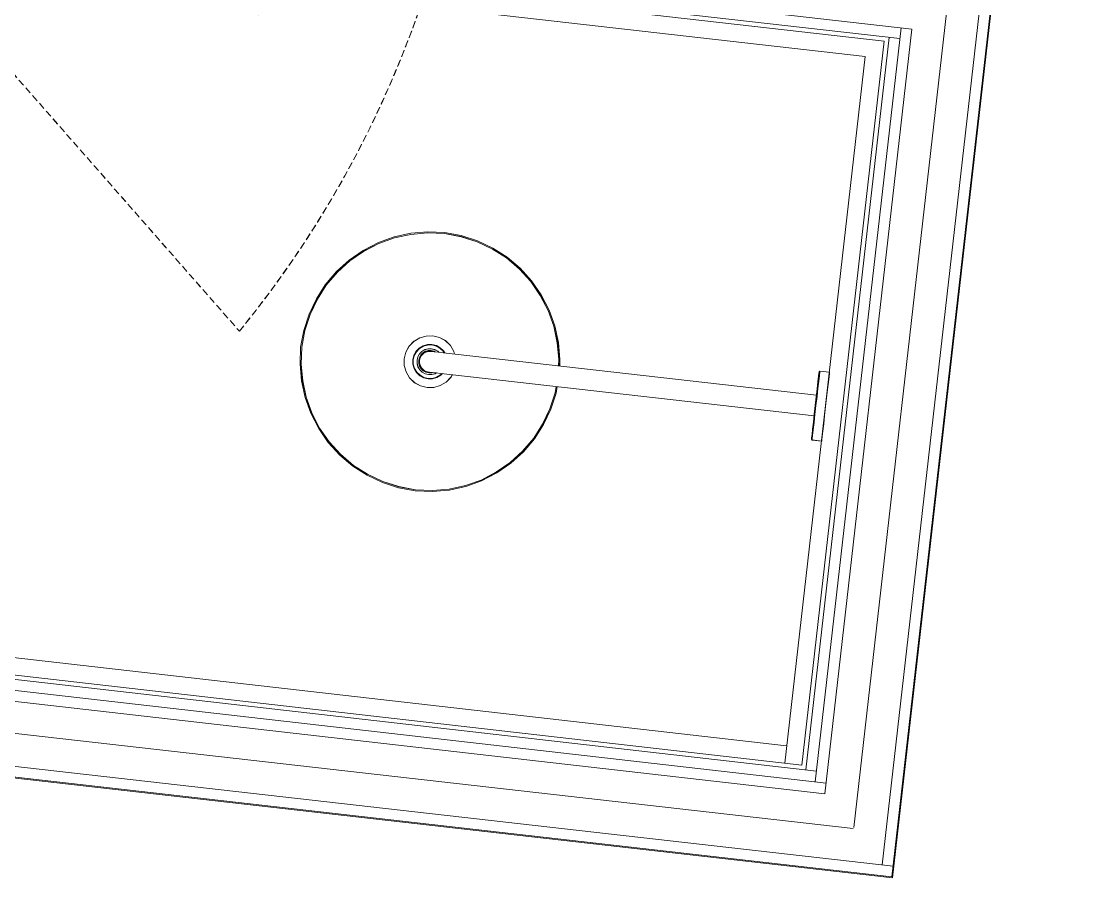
# Model space of a CAD drawing. Header units: millimetres. Extents: x 26282 to 30760, y 1404 to 4574.
# Drawn here: x 29910.3 to 30032.8, y 3737.1 to 3835.8 of the extents above; entities that cross this region are included whole.
import ezdxf

# ---------------------------------------------------------------- set-up
doc = ezdxf.new("R2010")
doc.units = ezdxf.units.MM
doc.header["$LTSCALE"] = 0.25
doc.linetypes.add('HIDDEN2', pattern=[4.7625, 3.175, -1.5875])
for name, color, linetype, lineweight in [('AB-DUV', 4, 'Continuous', 50), ('DOOR-INT (3RDF)', 157, 'Continuous', 15), ('ID-ALCIPAN', 124, 'Continuous', 20), ('ID-HATCH', 252, 'Continuous', 18), ('SANITARY (3RDF)', 153, 'Continuous', 20), ('SANITARY-ACCESSORIES(3RDF)', 2, 'Continuous', 9), ('WALLPAPER (3RDF)', 63, 'Continuous', 13)]:
    doc.layers.add(name, color=color, linetype=linetype, lineweight=lineweight)
doc.layers.add('WALL COVERING_MARBLE (3RDF)', color=246, linetype='Continuous')
doc.linetypes.add('BATTING', pattern='A,0.0001,-0.1,[134,ltypeshp.shx,S=0.1,R=0,X=-0.1,Y=0],-0.2,[134,ltypeshp.shx,S=0.1,R=180,X=0.1,Y=0],-0.1', length=0.4001)

# ---------------------------------------------------------------- blocks, each defined once
blk = doc.blocks.new('ZERGTEZTY')
at = {"layer": 'SANITARY-ACCESSORIES(3RDF)'}
for p, q in [((12647.41, 1641.18), (12642.41, 1641.18)), ((12682.41, 1641.18), (12687.41, 1641.18)), ((12682.41, 1641.18), (12687.41, 1641.18)), ((12642.66, 1640.93), (12642.81, 1640.93)), ((12647.02, 1640.93), (12642.81, 1640.93)), ((12642.97, 1640.85), (12643.35, 1640.26)), ((12643.52, 1640.18), (12644.41, 1640.18)), ((12646.16, 1640.18), (12643.66, 1640.18)), ((12643.91, 1640.18), (12643.91, 1638.83)), ((12646.31, 1640.18), (12644.41, 1640.18)), ((12645.91, 1640.18), (12645.91, 1638.83)), ((12646.85, 1640.85), (12646.47, 1640.26)), ((12647.16, 1640.93), (12647.02, 1640.93)), ((12682.66, 1640.93), (12682.81, 1640.93)), ((12682.66, 1640.93), (12682.81, 1640.93)), ((12682.81, 1640.93), (12687.02, 1640.93)), ((12682.81, 1640.93), (12687.02, 1640.93)), ((12682.97, 1640.85), (12683.35, 1640.26)), ((12683.52, 1640.18), (12685.41, 1640.18)), ((12683.66, 1640.18), (12686.16, 1640.18)), ((12683.91, 1640.18), (12683.91, 1638.83)), ((12686.31, 1640.18), (12685.41, 1640.18)), ((12685.91, 1640.18), (12685.91, 1638.83)), ((12686.85, 1640.85), (12686.47, 1640.26)), ((12687.16, 1640.93), (12687.02, 1640.93)), ((12687.16, 1640.93), (12687.02, 1640.93)), ((12650.56, 1634.18), (12650.56, 1632.18)), ((12650.56, 1634.18), (12679.26, 1634.18)), ((12679.26, 1634.18), (12679.26, 1632.18)), ((12679.26, 1634.18), (12679.26, 1632.18)), ((12650.56, 1632.18), (12679.26, 1632.18))]:
    blk.add_line(p, q, dxfattribs=at)
for centre, radius, start, end in [((12642.66, 1641.18), 0.25, 179.9982, 269.9982), ((12647.16, 1641.18), 0.25, 269.9982, 359.9982), ((12682.66, 1641.18), 0.25, 179.9982, 269.9982), ((12682.66, 1641.18), 0.25, 179.9982, 269.9982), ((12687.16, 1641.18), 0.25, 269.9982, 359.9982), ((12687.16, 1641.18), 0.25, 269.9982, 359.9982), ((12642.81, 1640.73), 0.2, 35.5359, 89.9982), ((12643.52, 1640.38), 0.2, 215.5359, 269.9982), ((12646.31, 1640.38), 0.2, 269.9982, 324.4605), ((12647.02, 1640.73), 0.2, 89.9982, 144.4605), ((12682.81, 1640.73), 0.2, 35.5359, 89.9982), ((12682.81, 1640.73), 0.2, 35.5359, 89.9982), ((12683.52, 1640.38), 0.2, 215.5359, 269.9982), ((12686.31, 1640.38), 0.2, 269.9982, 324.4605), ((12687.02, 1640.73), 0.2, 89.9982, 144.4605), ((12687.02, 1640.73), 0.2, 89.9982, 144.4605), ((12650.56, 1638.83), 6.65, 179.9982, 269.9982), ((12650.56, 1638.83), 4.65, 179.9982, 269.9982), ((12679.26, 1638.83), 4.65, 269.9982, 359.9982), ((12679.26, 1638.83), 6.65, 269.9982, 359.9982)]:
    blk.add_arc(centre, radius, start, end, dxfattribs=at)
blk = doc.blocks.new('A$C3AC107B1')
for p, q in [((0.05, 69.5), (3.55, 69.5)), ((3.35, 69.68), (0.25, 69.68)), ((1.35, 69), (1.35, 69.5)), ((2.25, 69), (2.25, 69.5))]:
    blk.add_line(p, q)
at = {"linetype": 'Continuous'}
for p, q in [((0.9, 68.8), (0.9, 66.3)), ((2.5, 69), (1.1, 69)), ((1.3, 66.1), (1.3, 68.6)), ((2.7, 68.6), (1.3, 68.6)), ((2.3, 66.1), (2.3, 68.58)), ((2.7, 68.58), (2.3, 68.58)), ((2.7, 68.8), (2.7, 68.6)), ((2.7, 68.58), (2.7, 66.3)), ((1.3, 66.1), (1.1, 66.1)), ((2.5, 66.1), (2.3, 66.1))]:
    blk.add_line(p, q, dxfattribs=at)
at = {"color": 141}
for p, q in [((1.5, 68.3), (1.4, 68.2)), ((1.4, 68.2), (1.4, 0.1)), ((1.5, 68.3), (2.1, 68.3)), ((1.5, 68.3), (1.5, 0)), ((1.6, 68.3), (1.6, 0)), ((1.7, 68.3), (1.7, 0)), ((1.8, 68.3), (1.8, 0)), ((1.9, 68.3), (1.9, 0)), ((2, 68.3), (2, 0)), ((2.1, 68.3), (2.2, 68.2)), ((2.1, 68.3), (2.1, 0)), ((2.2, 68.2), (2.2, 0.1)), ((1.5, 0), (1.4, 0.1)), ((2.1, 0), (2.2, 0.1))]:
    blk.add_line(p, q, dxfattribs=at)
at = {"color": 251, "linetype": 'HIDDEN2'}
blk.add_lwpolyline([(1.75, 68.3), (47.67, 17.75)], dxfattribs=at)
at = {"color": 141}
blk.add_lwpolyline([(1.5, 0), (2.1, 0)], dxfattribs=at)
for centre, start, end in [((0.25, 69.48), 90, 173.8235), ((3.35, 69.48), 6.1765, 90)]:
    blk.add_arc(centre, 0.2, start, end)
at = {"linetype": 'Continuous'}
for centre, start, end in [((1.1, 68.8), 90, 180), ((2.5, 68.8), 0, 90), ((1.1, 66.3), 180, 270), ((2.5, 66.3), 270, 0)]:
    blk.add_arc(centre, 0.2, start, end, dxfattribs=at)
at = {"color": 251, "linetype": 'HIDDEN2'}
blk.add_arc((-18.41, 120.46), 122.13, 279.4986, 302.755, dxfattribs=at)
at = {"layer": 'SANITARY-ACCESSORIES(3RDF)', "rotation": 270}
blk.add_blockref('ZERGTEZTY', (-1639.78, 12699.59), dxfattribs=at)
at = {"layer": 'SANITARY-ACCESSORIES(3RDF)', "xscale": -1, "rotation": 90}
blk.add_blockref('ZERGTEZTY', (1643.38, 12699.59), dxfattribs=at)
blk = doc.blocks.new('A$C124A0BE1')
for p, q in [((43.93, 30.6), (45.86, 30.99)), ((43.97, 30.48), (45.86, 30.87)), ((45.86, 30.99), (47.81, 31.14)), ((45.86, 30.87), (47.81, 31.02)), ((49.76, 30.99), (47.81, 31.14)), ((49.76, 30.87), (47.81, 31.02)), ((51.68, 30.6), (49.76, 30.99)), ((51.64, 30.48), (49.76, 30.87)), ((40.34, 29.13), (42.08, 29.97)), ((40.41, 29.03), (42.12, 29.85)), ((42.08, 29.97), (43.93, 30.6)), ((42.12, 29.85), (43.97, 30.48)), ((53.49, 29.85), (51.64, 30.48)), ((53.53, 29.97), (51.68, 30.6)), ((55.21, 29.03), (53.49, 29.85)), ((55.27, 29.13), (53.53, 29.97)), ((38.69, 28.02), (40.34, 29.13)), ((38.77, 27.92), (40.41, 29.03)), ((56.84, 27.92), (55.21, 29.03)), ((56.92, 28.02), (55.27, 29.13)), ((56.92, 28.02), (55.27, 29.13)), ((37.22, 26.73), (38.69, 28.02)), ((37.31, 26.64), (38.77, 27.92)), ((58.31, 26.64), (56.84, 27.92)), ((58.39, 26.73), (56.92, 28.02)), ((58.39, 26.73), (56.92, 28.02)), ((35.93, 25.25), (37.22, 26.73)), ((36.03, 25.18), (37.31, 26.64)), ((59.58, 25.18), (58.31, 26.64)), ((59.68, 25.25), (58.39, 26.73)), ((34.82, 23.6), (35.93, 25.25)), ((34.92, 23.54), (36.03, 25.18)), ((60.69, 23.54), (59.58, 25.18)), ((60.79, 23.6), (59.68, 25.25)), ((33.98, 21.87), (34.82, 23.6)), ((34.09, 21.83), (34.92, 23.54)), ((61.52, 21.83), (60.69, 23.54)), ((61.52, 21.83), (60.69, 23.54)), ((61.63, 21.87), (60.79, 23.6)), ((33.34, 20.02), (33.98, 21.87)), ((33.47, 19.98), (34.09, 21.83)), ((62.14, 19.98), (61.52, 21.83)), ((62.27, 20.02), (61.63, 21.87)), ((3.03, 20.14), (1.91, 20.14)), ((1.91, 20), (1.91, 20.14)), ((1.91, 20.14), (3.03, 20.14)), ((1.91, 19.61), (1.91, 20)), ((1.91, 18.97), (1.91, 19.61)), ((3.11, 20.05), (3.03, 20.14)), ((3.03, 20), (3.03, 20.14)), ((3.03, 19.61), (3.03, 20)), ((3.03, 18.97), (3.03, 19.61)), ((3.11, 19.9), (3.11, 20.05)), ((3.11, 19.52), (3.11, 19.9)), ((32.96, 18.09), (33.34, 20.02)), ((33.08, 18.09), (33.47, 19.98)), ((62.53, 18.09), (62.14, 19.98)), ((62.66, 18.09), (62.27, 20.02)), ((62.66, 18.09), (62.27, 20.02)), ((62.66, 18.09), (62.27, 20.02)), ((1.91, 18.13), (1.91, 18.97)), ((3.03, 18.13), (3.03, 18.97)), ((3.11, 18.89), (3.11, 19.52)), ((3.11, 18.08), (3.11, 18.89)), ((45.68, 18.27), (46.32, 18.75)), ((46.32, 18.75), (47.04, 19.03)), ((47.04, 19.03), (47.81, 19.14)), ((48.57, 19.03), (47.81, 19.14)), ((49.29, 18.75), (48.57, 19.03)), ((49.93, 18.27), (49.29, 18.75)), ((1.91, 17.17), (1.91, 18.13)), ((1.91, 16.14), (1.91, 17.17)), ((3.03, 17.17), (3.03, 18.13)), ((3.03, 16.14), (3.03, 17.17)), ((3.11, 17.15), (3.11, 18.08)), ((3.11, 17.34), (3.11, 18.08)), ((3.11, 17.3), (3.11, 17.34)), ((45.01, 17.34), (3.11, 17.34)), ((3.11, 17.34), (45.01, 17.34)), ((3.11, 17.18), (3.11, 17.3)), ((3.11, 16.99), (3.11, 17.18)), ((3.11, 16.14), (3.11, 17.15)), ((32.9, 17.34), (32.96, 18.09)), ((33.02, 17.34), (33.08, 18.09)), ((45.73, 17.34), (45.01, 17.34)), ((45.01, 17.34), (45.73, 17.34)), ((45.09, 17.34), (45.2, 17.63)), ((45.2, 17.63), (45.68, 18.27)), ((46.41, 17.34), (45.73, 17.34)), ((45.73, 17.34), (46.41, 17.34)), ((46.23, 17.34), (46.39, 17.56)), ((46.3, 17.34), (46.43, 17.52)), ((46.39, 17.56), (46.81, 17.88)), ((46.99, 17.34), (46.41, 17.34)), ((46.41, 17.34), (46.99, 17.34)), ((46.43, 17.52), (46.84, 17.83)), ((46.81, 17.88), (47.29, 18.07)), ((46.84, 17.83), (47.3, 18.02)), ((46.92, 17.34), (47.06, 17.45)), ((47.44, 17.34), (46.99, 17.34)), ((46.99, 17.34), (47.44, 17.34)), ((47.06, 17.45), (47.42, 17.58)), ((47.29, 18.07), (47.81, 18.14)), ((47.3, 18.02), (47.81, 18.09)), ((47.34, 17.34), (47.47, 17.39)), ((47.42, 17.58), (47.81, 17.64)), ((47.43, 17.34), (47.48, 17.36)), ((47.44, 17.34), (47.71, 17.34)), ((47.71, 17.34), (47.44, 17.34)), ((47.47, 17.39), (47.81, 17.44)), ((47.48, 17.36), (47.81, 17.41)), ((47.71, 17.34), (47.81, 17.34)), ((47.81, 17.34), (47.71, 17.34)), ((48.32, 18.07), (47.81, 18.14)), ((48.31, 18.02), (47.81, 18.09)), ((48.2, 17.58), (47.81, 17.64)), ((48.14, 17.39), (47.81, 17.44)), ((48.13, 17.36), (47.81, 17.41)), ((47.81, 17.34), (48.12, 17.3)), ((48.41, 17.18), (48.12, 17.3)), ((48.44, 17.24), (48.13, 17.36)), ((48.45, 17.27), (48.14, 17.39)), ((48.56, 17.45), (48.2, 17.58)), ((48.77, 17.83), (48.31, 18.02)), ((48.8, 17.88), (48.32, 18.07)), ((48.66, 16.99), (48.41, 17.18)), ((48.7, 17.04), (48.44, 17.24)), ((48.73, 17.06), (48.45, 17.27)), ((48.87, 17.21), (48.56, 17.45)), ((49.18, 17.52), (48.77, 17.83)), ((49.22, 17.56), (48.8, 17.88)), ((49.11, 16.89), (48.87, 17.21)), ((49.49, 17.11), (49.18, 17.52)), ((49.54, 17.13), (49.22, 17.56)), ((50.41, 17.63), (49.93, 18.27)), ((50.7, 16.91), (50.41, 17.63)), ((62.68, 16.14), (62.53, 18.09)), ((62.81, 16.14), (62.66, 18.09)), ((62.81, 16.14), (62.66, 18.09)), ((1.91, 15.12), (1.91, 16.14)), ((3.03, 15.12), (3.03, 16.14)), ((3.11, 16.74), (3.11, 16.99)), ((3.11, 16.45), (3.11, 16.74)), ((3.11, 16.14), (3.11, 16.45)), ((3.11, 15.83), (3.11, 16.14)), ((3.11, 15.13), (3.11, 16.14)), ((48.85, 16.74), (48.66, 16.99)), ((48.9, 16.77), (48.7, 17.04)), ((48.93, 16.79), (48.73, 17.06)), ((48.97, 16.45), (48.85, 16.74)), ((49.03, 16.47), (48.9, 16.77)), ((49.06, 16.47), (48.93, 16.79)), ((48.97, 16.45), (49.01, 16.14)), ((48.97, 15.83), (49.01, 16.14)), ((49.07, 16.14), (49.03, 16.47)), ((49.03, 15.81), (49.07, 16.14)), ((49.11, 16.14), (49.06, 16.47)), ((49.06, 15.81), (49.11, 16.14)), ((49.25, 16.53), (49.11, 16.89)), ((49.31, 16.14), (49.25, 16.53)), ((49.25, 15.75), (49.31, 16.14)), ((49.69, 16.65), (49.49, 17.11)), ((49.73, 16.65), (49.54, 17.13)), ((49.76, 16.14), (49.69, 16.65)), ((49.69, 15.64), (49.76, 16.14)), ((49.81, 16.14), (49.73, 16.65)), ((49.73, 15.63), (49.81, 16.14)), ((50.81, 16.14), (50.7, 16.91)), ((50.7, 15.37), (50.81, 16.14)), ((62.53, 14.19), (62.68, 16.14)), ((62.66, 14.19), (62.81, 16.14)), ((62.66, 14.19), (62.81, 16.14)), ((62.66, 14.19), (62.81, 16.14)), ((62.66, 14.19), (62.81, 16.14)), ((1.91, 14.16), (1.91, 15.12)), ((3.03, 14.16), (3.03, 15.12)), ((3.11, 15.54), (3.11, 15.83)), ((3.11, 15.29), (3.11, 15.54)), ((3.11, 15.1), (3.11, 15.29)), ((3.11, 14.21), (3.11, 15.13)), ((3.11, 14.98), (3.11, 15.1)), ((3.11, 14.94), (3.11, 14.98)), ((45.01, 14.94), (3.11, 14.94)), ((3.11, 14.94), (45.01, 14.94)), ((3.11, 14.21), (3.11, 14.94)), ((32.96, 14.19), (32.9, 14.94)), ((33.08, 14.19), (33.02, 14.94)), ((45.73, 14.94), (45.01, 14.94)), ((45.01, 14.94), (45.73, 14.94)), ((45.2, 14.65), (45.09, 14.94)), ((46.41, 14.94), (45.73, 14.94)), ((45.73, 14.94), (46.41, 14.94)), ((46.39, 14.73), (46.23, 14.94)), ((46.43, 14.77), (46.3, 14.94)), ((46.81, 14.41), (46.39, 14.73)), ((46.41, 14.94), (46.99, 14.94)), ((46.99, 14.94), (46.41, 14.94)), ((46.84, 14.45), (46.43, 14.77)), ((47.06, 14.84), (46.92, 14.94)), ((46.99, 14.94), (47.44, 14.94)), ((47.44, 14.94), (46.99, 14.94)), ((47.42, 14.7), (47.06, 14.84)), ((47.47, 14.89), (47.34, 14.94)), ((47.81, 14.64), (47.42, 14.7)), ((47.48, 14.92), (47.43, 14.94)), ((47.44, 14.94), (47.71, 14.94)), ((47.71, 14.94), (47.44, 14.94)), ((47.81, 14.84), (47.47, 14.89)), ((47.81, 14.87), (47.48, 14.92)), ((47.71, 14.94), (47.81, 14.94)), ((47.81, 14.94), (47.71, 14.94)), ((47.81, 14.94), (48.12, 14.98)), ((47.81, 14.87), (48.13, 14.92)), ((47.81, 14.84), (48.14, 14.89)), ((47.81, 14.64), (48.2, 14.7)), ((48.12, 14.98), (48.41, 15.1)), ((48.13, 14.92), (48.44, 15.04)), ((48.14, 14.89), (48.45, 15.01)), ((48.2, 14.7), (48.56, 14.84)), ((48.41, 15.1), (48.66, 15.29)), ((48.44, 15.04), (48.7, 15.25)), ((48.45, 15.01), (48.73, 15.22)), ((48.56, 14.84), (48.87, 15.08)), ((48.66, 15.29), (48.85, 15.54)), ((48.7, 15.25), (48.9, 15.51)), ((48.73, 15.22), (48.93, 15.5)), ((48.77, 14.45), (49.18, 14.77)), ((48.8, 14.41), (49.22, 14.73)), ((48.85, 15.54), (48.97, 15.83)), ((48.87, 15.08), (49.11, 15.39)), ((48.9, 15.51), (49.03, 15.81)), ((48.93, 15.5), (49.06, 15.81)), ((49.11, 15.39), (49.25, 15.75)), ((49.18, 14.77), (49.49, 15.17)), ((49.22, 14.73), (49.54, 15.15)), ((49.49, 15.17), (49.69, 15.64)), ((49.54, 15.15), (49.73, 15.63)), ((50.41, 14.65), (50.7, 15.37)), ((1.91, 13.31), (1.91, 14.16)), ((3.03, 13.31), (3.03, 14.16)), ((3.11, 13.39), (3.11, 14.21)), ((33.34, 12.27), (32.96, 14.19)), ((33.47, 12.3), (33.08, 14.19)), ((45.68, 14.02), (45.2, 14.65)), ((46.32, 13.54), (45.68, 14.02)), ((47.04, 13.25), (46.32, 13.54)), ((47.29, 14.21), (46.81, 14.41)), ((47.3, 14.26), (46.84, 14.45)), ((47.81, 14.14), (47.29, 14.21)), ((47.81, 14.19), (47.3, 14.26)), ((47.81, 14.19), (48.31, 14.26)), ((47.81, 14.14), (48.32, 14.21)), ((48.31, 14.26), (48.77, 14.45)), ((48.32, 14.21), (48.8, 14.41)), ((48.57, 13.25), (49.29, 13.54)), ((49.29, 13.54), (49.93, 14.02)), ((49.93, 14.02), (50.41, 14.65)), ((62.14, 12.3), (62.53, 14.19)), ((62.14, 12.3), (62.53, 14.19)), ((62.27, 12.27), (62.66, 14.19)), ((1.91, 12.67), (1.91, 13.31)), ((1.91, 12.29), (1.91, 12.67)), ((1.91, 12.14), (1.91, 12.29)), ((3.03, 12.67), (3.03, 13.31)), ((3.03, 12.29), (3.03, 12.67)), ((3.03, 12.14), (3.03, 12.29)), ((3.11, 12.77), (3.11, 13.39)), ((3.11, 12.38), (3.11, 12.77)), ((3.11, 12.24), (3.11, 12.38)), ((33.98, 10.42), (33.34, 12.27)), ((34.09, 10.45), (33.47, 12.3)), ((47.81, 13.14), (47.04, 13.25)), ((47.81, 13.14), (48.57, 13.25)), ((61.52, 10.45), (62.14, 12.3)), ((61.52, 10.45), (62.14, 12.3)), ((61.63, 10.42), (62.27, 12.27)), ((61.63, 10.42), (62.27, 12.27)), ((3.03, 12.14), (1.91, 12.14)), ((1.91, 12.14), (3.03, 12.14)), ((3.03, 12.14), (3.11, 12.24)), ((34.82, 8.68), (33.98, 10.42)), ((34.92, 8.74), (34.09, 10.45)), ((60.69, 8.74), (61.52, 10.45)), ((60.79, 8.68), (61.63, 10.42)), ((60.79, 8.68), (61.63, 10.42)), ((35.93, 7.03), (34.82, 8.68)), ((36.03, 7.1), (34.92, 8.74)), ((59.58, 7.1), (60.69, 8.74)), ((59.68, 7.03), (60.79, 8.68)), ((37.22, 5.55), (35.93, 7.03)), ((37.31, 5.64), (36.03, 7.1)), ((58.31, 5.64), (59.58, 7.1)), ((58.39, 5.55), (59.68, 7.03)), ((38.69, 4.27), (37.22, 5.55)), ((38.77, 4.37), (37.31, 5.64)), ((56.84, 4.37), (58.31, 5.64)), ((56.92, 4.27), (58.39, 5.55)), ((56.92, 4.27), (58.39, 5.55)), ((40.34, 3.15), (38.69, 4.27)), ((40.41, 3.25), (38.77, 4.37)), ((55.21, 3.25), (56.84, 4.37)), ((55.27, 3.15), (56.92, 4.27)), ((55.27, 3.15), (56.92, 4.27)), ((42.08, 2.32), (40.34, 3.15)), ((42.12, 2.43), (40.41, 3.25)), ((53.49, 2.43), (55.21, 3.25)), ((53.53, 2.32), (55.27, 3.15)), ((43.93, 1.68), (42.08, 2.32)), ((43.97, 1.8), (42.12, 2.43)), ((45.86, 1.29), (43.93, 1.68)), ((45.86, 1.42), (43.97, 1.8)), ((47.81, 1.27), (45.86, 1.42)), ((47.81, 1.14), (45.86, 1.29)), ((47.81, 1.27), (49.76, 1.42)), ((47.81, 1.14), (49.76, 1.29)), ((49.76, 1.42), (51.64, 1.8)), ((49.76, 1.29), (51.68, 1.68)), ((51.64, 1.8), (53.49, 2.43)), ((51.68, 1.68), (53.53, 2.32))]:
    blk.add_line(p, q)
blk = doc.blocks.new('A$C187D15ED')
at = {"layer": 'ID-ALCIPAN', "ltscale": 0.25}
for p, q in [((10462.25, 3725.8, 0), (10440.24, 3532.16, 0)), ((10460.73, 3723.46, 0), (10439.14, 3533.54, 0)), ((10442.55, 3629.91, 0), (10391.62, 3635.7, 0)), ((10441.16, 3628.81, 0), (10390.24, 3634.6, 0)), ((10441.3, 3630.05, 0), (10431.42, 3543.11, 0)), ((10442.55, 3629.91, 0), (10432.52, 3541.73, 0)), ((10439.92, 3628.95, 0), (10430.32, 3544.5, 0)), ((10303.65, 3558.97, 0), (10431.56, 3544.35, 0)), ((10303.5, 3557.73, 0), (10432.66, 3542.97, 0)), ((10303.36, 3556.48, 0), (10432.52, 3541.73, 0)), ((10267.05, 3553.1, 0), (10440.38, 3533.4, 0)), ((10266.9, 3551.86, 0), (10440.24, 3532.16, 0))]:
    blk.add_line(p, q, dxfattribs=at)
at = {"layer": 'ID-HATCH', "linetype": 'BATTING', "lineweight": 0, "ltscale": 7.3}
for p, q in [((10456.86, 3722.64, 0), (10435.85, 3537.83, 0)), ((10260.5, 3557.62, 0), (10435.77, 3537.71, 0))]:
    blk.add_line(p, q, dxfattribs=at)
at = {"layer": 'WALL COVERING_MARBLE (3RDF)', "lineweight": 0}
for p, q in [((10439.37, 3628.51, 0), (10389.69, 3634.16, 0)), ((10437.16, 3626.75, 0), (10387.47, 3632.4, 0)), ((10439.37, 3628.51, 0), (10429.88, 3545.05, 0)), ((10437.16, 3626.75, 0), (10427.89, 3545.28, 0)), ((10306.91, 3561.11, 0), (10428.12, 3547.26, 0)), ((10306.68, 3559.12, 0), (10429.88, 3545.05, 0))]:
    blk.add_line(p, q, dxfattribs=at)
at = {"layer": 'WALLPAPER (3RDF)'}
for p in [(10462.36, 3725.89, 0), (10269.48, 3551.46, 0)]:
    blk.add_line(p, (10440.33, 3532.05, 0), dxfattribs=at)
at = {"layer": 'DOOR-INT (3RDF)', "xscale": -1, "rotation": 83.51685449552494}
blk.add_blockref('A$C3AC107B1', (10388.06, 3640.43, 0), dxfattribs=at)
at = {"layer": 'SANITARY (3RDF)', "xscale": -1, "rotation": 353.5197725243726}
blk.add_blockref('A$C124A0BE1', (10432.69, 3570.12), dxfattribs=at)

msp = doc.modelspace()

# ---------------------------------------------------------------- block references
at = {"layer": 'AB-DUV', "ltscale": 100}
msp.add_blockref('A$C187D15ED', (19570.424, 205.028, 5.126), dxfattribs=at)

# ---------------------------------------------------------------- next in the draw order: linework, layer by layer
at = {"layer": 'DOOR-INT (3RDF)', "color": 251, "linetype": 'HIDDEN2', "elevation": 5.126}
msp.add_lwpolyline([(29890.426, 3851.433), (29935.471, 3800.093)], dxfattribs=at)
at = {"layer": 'DOOR-INT (3RDF)', "color": 251, "linetype": 'HIDDEN2'}
msp.add_arc((29840.875, 3877.349, 5.126), 122.135, 320.76181, 344.01829, dxfattribs=at)
at = {"layer": 'SANITARY (3RDF)'}
for p, q in [((29953.304, 3810.96, 5.126), (29955.214, 3811.384, 5.126)), ((29953.328, 3810.844, 5.126), (29955.237, 3811.256, 5.126)), ((29955.214, 3811.384, 5.126), (29957.17, 3811.552, 5.126)), ((29955.237, 3811.256, 5.126), (29957.156, 3811.428, 5.126)), ((29957.156, 3811.428, 5.126), (29959.11, 3811.357, 5.126)), ((29957.17, 3811.552, 5.126), (29959.125, 3811.481, 5.126)), ((29961.031, 3810.988, 5.126), (29959.11, 3811.357, 5.126)), ((29961.045, 3811.112, 5.126), (29959.125, 3811.481, 5.126)), ((29962.914, 3810.51, 5.126), (29961.045, 3811.112, 5.126)), ((29949.718, 3809.404, 5.126), (29951.483, 3810.324, 5.126)), ((29949.718, 3809.404, 5.126), (29951.483, 3810.324, 5.126)), ((29949.781, 3809.297, 5.126), (29951.533, 3810.217, 5.126)), ((29951.483, 3810.324, 5.126), (29953.304, 3810.96, 5.126)), ((29951.533, 3810.217, 5.126), (29953.328, 3810.844, 5.126)), ((29962.863, 3810.39, 5.126), (29961.031, 3810.988, 5.126)), ((29964.63, 3809.56, 5.126), (29962.863, 3810.39, 5.126)), ((29964.68, 3809.667, 5.126), (29962.914, 3810.51, 5.126)), ((29948.107, 3808.292, 5.126), (29949.718, 3809.404, 5.126)), ((29948.107, 3808.292, 5.126), (29949.718, 3809.404, 5.126)), ((29948.184, 3808.195, 5.126), (29949.781, 3809.297, 5.126)), ((29966.239, 3808.547, 5.126), (29964.63, 3809.56, 5.126)), ((29966.312, 3808.639, 5.126), (29964.68, 3809.667, 5.126)), ((29967.826, 3807.348, 5.126), (29966.312, 3808.639, 5.126)), ((29946.661, 3806.971, 5.126), (29948.107, 3808.292, 5.126)), ((29946.752, 3806.886, 5.126), (29948.184, 3808.195, 5.126)), ((29967.74, 3807.257, 5.126), (29966.239, 3808.547, 5.126)), ((29945.369, 3805.457, 5.126), (29946.661, 3806.971, 5.126)), ((29945.462, 3805.384, 5.126), (29946.752, 3806.886, 5.126)), ((29969.05, 3805.825, 5.126), (29967.74, 3807.257, 5.126)), ((29969.146, 3805.902, 5.126), (29967.826, 3807.348, 5.126)), ((29944.341, 3803.826, 5.126), (29945.369, 3805.457, 5.126)), ((29944.449, 3803.776, 5.126), (29945.462, 3805.384, 5.126)), ((29944.449, 3803.776, 5.126), (29945.462, 3805.384, 5.126)), ((29970.151, 3804.228, 5.126), (29969.05, 3805.825, 5.126)), ((29970.259, 3804.291, 5.126), (29969.146, 3805.902, 5.126)), ((29943.499, 3802.059, 5.126), (29944.341, 3803.826, 5.126)), ((29943.619, 3802.008, 5.126), (29944.449, 3803.776, 5.126)), ((29971.072, 3802.475, 5.126), (29970.151, 3804.228, 5.126)), ((29971.178, 3802.526, 5.126), (29970.259, 3804.291, 5.126)), ((29971.814, 3800.705, 5.126), (29971.178, 3802.526, 5.126)), ((29942.897, 3800.19, 5.126), (29943.499, 3802.059, 5.126)), ((29942.897, 3800.19, 5.126), (29943.499, 3802.059, 5.126)), ((29942.897, 3800.19, 5.126), (29943.499, 3802.059, 5.126)), ((29943.021, 3800.176, 5.126), (29943.619, 3802.008, 5.126)), ((29971.698, 3800.68, 5.126), (29971.072, 3802.475, 5.126)), ((29942.527, 3798.27, 5.126), (29942.897, 3800.19, 5.126)), ((29942.527, 3798.27, 5.126), (29942.897, 3800.19, 5.126)), ((29942.652, 3798.256, 5.126), (29943.021, 3800.176, 5.126)), ((29972.111, 3798.772, 5.126), (29971.698, 3800.68, 5.126)), ((29972.239, 3798.795, 5.126), (29971.814, 3800.705, 5.126)), ((29955.012, 3798.349, 5.126), (29955.561, 3798.927, 5.126)), ((29955.561, 3798.927, 5.126), (29956.247, 3799.332, 5.126)), ((29956.247, 3799.332, 5.126), (29956.995, 3799.537, 5.126)), ((29956.995, 3799.537, 5.126), (29957.77, 3799.558, 5.126)), ((29958.521, 3799.364, 5.126), (29957.77, 3799.558, 5.126)), ((29959.204, 3798.996, 5.126), (29958.521, 3799.364, 5.126)), ((29959.782, 3798.448, 5.126), (29959.204, 3798.996, 5.126)), ((29942.456, 3796.315, 5.126), (29942.527, 3798.27, 5.126)), ((29942.456, 3796.315, 5.126), (29942.527, 3798.27, 5.126)), ((29942.456, 3796.315, 5.126), (29942.527, 3798.27, 5.126)), ((29942.456, 3796.315, 5.126), (29942.527, 3798.27, 5.126)), ((29942.581, 3796.301, 5.126), (29942.652, 3798.256, 5.126)), ((29954.451, 3796.915, 5.126), (29954.645, 3797.666, 5.126)), ((29954.645, 3797.666, 5.126), (29955.012, 3798.349, 5.126)), ((29955.574, 3797.303, 5.126), (29955.819, 3797.758, 5.126)), ((29955.621, 3797.29, 5.126), (29955.864, 3797.729, 5.126)), ((29955.819, 3797.758, 5.126), (29956.185, 3798.144, 5.126)), ((29955.864, 3797.729, 5.126), (29956.22, 3798.099, 5.126)), ((29956.185, 3798.144, 5.126), (29956.642, 3798.414, 5.126)), ((29956.22, 3798.099, 5.126), (29956.66, 3798.363, 5.126)), ((29956.22, 3797.469, 5.126), (29956.494, 3797.755, 5.126)), ((29956.383, 3797.345, 5.126), (29956.621, 3797.595, 5.126)), ((29956.494, 3797.755, 5.126), (29956.834, 3797.958, 5.126)), ((29956.621, 3797.595, 5.126), (29956.918, 3797.771, 5.126)), ((29956.642, 3798.414, 5.126), (29957.141, 3798.55, 5.126)), ((29956.644, 3797.566, 5.126), (29956.93, 3797.738, 5.126)), ((29956.66, 3798.363, 5.126), (29957.143, 3798.502, 5.126)), ((29956.683, 3797.517, 5.126), (29956.953, 3797.678, 5.126)), ((29956.834, 3797.958, 5.126), (29957.207, 3798.052, 5.126)), ((29956.918, 3797.771, 5.126), (29957.242, 3797.86, 5.126)), ((29956.93, 3797.738, 5.126), (29957.244, 3797.828, 5.126)), ((29956.953, 3797.678, 5.126), (29957.255, 3797.764, 5.126)), ((29957.141, 3798.55, 5.126), (29957.657, 3798.564, 5.126)), ((29957.143, 3798.502, 5.126), (29957.652, 3798.516, 5.126)), ((29957.207, 3798.052, 5.126), (29957.601, 3798.067, 5.126)), ((29957.242, 3797.86, 5.126), (29957.578, 3797.869, 5.126)), ((29957.244, 3797.828, 5.126), (29957.575, 3797.838, 5.126)), ((29957.567, 3797.769, 5.126), (29957.255, 3797.764, 5.126)), ((29957.666, 3797.758, 5.126), (29957.567, 3797.769, 5.126)), ((29957.567, 3797.769, 5.126), (29957.666, 3797.758, 5.126)), ((29957.895, 3797.754, 5.126), (29957.575, 3797.838, 5.126)), ((29957.904, 3797.784, 5.126), (29957.578, 3797.869, 5.126)), ((29957.982, 3797.964, 5.126), (29957.601, 3798.067, 5.126)), ((29958.145, 3798.388, 5.126), (29957.652, 3798.516, 5.126)), ((29958.158, 3798.435, 5.126), (29957.657, 3798.564, 5.126)), ((29957.935, 3797.727, 5.126), (29957.666, 3797.758, 5.126)), ((29957.666, 3797.758, 5.126), (29957.935, 3797.727, 5.126)), ((29957.945, 3797.726, 5.126), (29957.895, 3797.754, 5.126)), ((29958.03, 3797.717, 5.126), (29957.904, 3797.784, 5.126)), ((29957.935, 3797.727, 5.126), (29958.382, 3797.677, 5.126)), ((29958.382, 3797.677, 5.126), (29957.935, 3797.727, 5.126)), ((29958.324, 3797.789, 5.126), (29957.982, 3797.964, 5.126)), ((29958.584, 3798.145, 5.126), (29958.145, 3798.388, 5.126)), ((29958.613, 3798.19, 5.126), (29958.158, 3798.435, 5.126)), ((29958.449, 3797.669, 5.126), (29958.324, 3797.789, 5.126)), ((29958.382, 3797.677, 5.126), (29958.958, 3797.611, 5.126)), ((29958.958, 3797.611, 5.126), (29958.382, 3797.677, 5.126)), ((29958.954, 3797.789, 5.126), (29958.584, 3798.145, 5.126)), ((29958.998, 3797.824, 5.126), (29958.613, 3798.19, 5.126)), ((29959.068, 3797.599, 5.126), (29958.954, 3797.789, 5.126)), ((29958.958, 3797.611, 5.126), (29959.634, 3797.534, 5.126)), ((29959.634, 3797.534, 5.126), (29958.958, 3797.611, 5.126)), ((29959.136, 3797.591, 5.126), (29958.998, 3797.824, 5.126)), ((29960.187, 3797.761, 5.126), (29959.782, 3798.448, 5.126)), ((29960.269, 3797.462, 5.126), (29960.187, 3797.761, 5.126)), ((29972.283, 3796.852, 5.126), (29972.111, 3798.772, 5.126)), ((29972.407, 3796.838, 5.126), (29972.239, 3798.795, 5.126)), ((29954.471, 3796.14, 5.126), (29954.451, 3796.915, 5.126)), ((29955.444, 3796.803, 5.126), (29955.574, 3797.303, 5.126)), ((29955.458, 3796.286, 5.126), (29955.444, 3796.803, 5.126)), ((29955.492, 3796.797, 5.126), (29955.621, 3797.29, 5.126)), ((29955.507, 3796.288, 5.126), (29955.492, 3796.797, 5.126)), ((29955.941, 3796.746, 5.126), (29956.045, 3797.127, 5.126)), ((29955.957, 3796.352, 5.126), (29955.941, 3796.746, 5.126)), ((29956.045, 3797.127, 5.126), (29956.22, 3797.469, 5.126)), ((29956.14, 3796.724, 5.126), (29956.224, 3797.049, 5.126)), ((29956.149, 3796.388, 5.126), (29956.14, 3796.724, 5.126)), ((29956.238, 3796.063, 5.126), (29956.149, 3796.388, 5.126)), ((29956.171, 3796.72, 5.126), (29956.254, 3797.04, 5.126)), ((29956.18, 3796.389, 5.126), (29956.171, 3796.72, 5.126)), ((29956.27, 3796.075, 5.126), (29956.18, 3796.389, 5.126)), ((29956.224, 3797.049, 5.126), (29956.383, 3797.345, 5.126)), ((29956.314, 3797.016, 5.126), (29956.239, 3796.712, 5.126)), ((29956.244, 3796.4, 5.126), (29956.239, 3796.712, 5.126)), ((29956.331, 3796.098, 5.126), (29956.244, 3796.4, 5.126)), ((29956.254, 3797.04, 5.126), (29956.412, 3797.326, 5.126)), ((29956.314, 3797.016, 5.126), (29956.466, 3797.29, 5.126)), ((29956.412, 3797.326, 5.126), (29956.644, 3797.566, 5.126)), ((29956.466, 3797.29, 5.126), (29956.683, 3797.517, 5.126)), ((29959.634, 3797.534, 5.126), (29960.349, 3797.453, 5.126)), ((29960.349, 3797.453, 5.126), (29959.634, 3797.534, 5.126)), ((29960.349, 3797.453, 5.126), (30001.982, 3792.724, 5.126)), ((30001.982, 3792.724, 5.126), (29960.349, 3797.453, 5.126)), ((29972.255, 3796.101, 5.126), (29972.283, 3796.852, 5.126)), ((29972.38, 3796.087, 5.126), (29972.407, 3796.838, 5.126)), ((29942.624, 3794.359, 5.126), (29942.456, 3796.315, 5.126)), ((29942.753, 3794.382, 5.126), (29942.581, 3796.301, 5.126)), ((29942.753, 3794.382, 5.126), (29942.581, 3796.301, 5.126)), ((29954.676, 3795.392, 5.126), (29954.471, 3796.14, 5.126)), ((29955.082, 3794.706, 5.126), (29954.676, 3795.392, 5.126)), ((29955.595, 3795.787, 5.126), (29955.458, 3796.286, 5.126)), ((29955.645, 3795.806, 5.126), (29955.507, 3796.288, 5.126)), ((29955.865, 3795.33, 5.126), (29955.595, 3795.787, 5.126)), ((29955.909, 3795.365, 5.126), (29955.645, 3795.806, 5.126)), ((29956.25, 3794.964, 5.126), (29955.865, 3795.33, 5.126)), ((29956.279, 3795.009, 5.126), (29955.909, 3795.365, 5.126)), ((29956.05, 3795.979, 5.126), (29955.957, 3796.352, 5.126)), ((29956.253, 3795.639, 5.126), (29956.05, 3795.979, 5.126)), ((29956.413, 3795.766, 5.126), (29956.238, 3796.063, 5.126)), ((29956.539, 3795.365, 5.126), (29956.253, 3795.639, 5.126)), ((29956.442, 3795.789, 5.126), (29956.27, 3796.075, 5.126)), ((29956.491, 3795.828, 5.126), (29956.331, 3796.098, 5.126)), ((29956.664, 3795.528, 5.126), (29956.413, 3795.766, 5.126)), ((29956.683, 3795.558, 5.126), (29956.442, 3795.789, 5.126)), ((29956.718, 3795.611, 5.126), (29956.491, 3795.828, 5.126)), ((29956.882, 3795.19, 5.126), (29956.539, 3795.365, 5.126)), ((29956.96, 3795.369, 5.126), (29956.664, 3795.528, 5.126)), ((29956.968, 3795.4, 5.126), (29956.683, 3795.558, 5.126)), ((29956.993, 3795.459, 5.126), (29956.718, 3795.611, 5.126)), ((29957.262, 3795.086, 5.126), (29956.882, 3795.19, 5.126)), ((29957.285, 3795.285, 5.126), (29956.96, 3795.369, 5.126)), ((29957.288, 3795.316, 5.126), (29956.968, 3795.4, 5.126)), ((29957.296, 3795.384, 5.126), (29956.993, 3795.459, 5.126)), ((29957.285, 3795.285, 5.126), (29957.621, 3795.294, 5.126)), ((29957.288, 3795.316, 5.126), (29957.619, 3795.326, 5.126)), ((29957.396, 3795.373, 5.126), (29957.296, 3795.384, 5.126)), ((29957.296, 3795.384, 5.126), (29957.396, 3795.373, 5.126)), ((29957.664, 3795.343, 5.126), (29957.396, 3795.373, 5.126)), ((29957.396, 3795.373, 5.126), (29957.664, 3795.343, 5.126)), ((29957.619, 3795.326, 5.126), (29957.675, 3795.342, 5.126)), ((29957.621, 3795.294, 5.126), (29957.759, 3795.332, 5.126)), ((29957.657, 3795.102, 5.126), (29958.03, 3795.196, 5.126)), ((29958.111, 3795.292, 5.126), (29957.664, 3795.343, 5.126)), ((29957.664, 3795.343, 5.126), (29958.111, 3795.292, 5.126)), ((29958.03, 3795.196, 5.126), (29958.178, 3795.284, 5.126)), ((29958.687, 3795.226, 5.126), (29958.111, 3795.292, 5.126)), ((29958.111, 3795.292, 5.126), (29958.687, 3795.226, 5.126)), ((29958.644, 3795.054, 5.126), (29958.797, 3795.214, 5.126)), ((29958.679, 3795.01, 5.126), (29958.865, 3795.206, 5.126)), ((29958.687, 3795.226, 5.126), (29959.363, 3795.15, 5.126)), ((29959.363, 3795.15, 5.126), (29958.687, 3795.226, 5.126)), ((29959.363, 3795.15, 5.126), (29960.078, 3795.068, 5.126)), ((29960.078, 3795.068, 5.126), (29959.363, 3795.15, 5.126)), ((30002.227, 3794.886, 5.126), (30002.27, 3795.268, 5.126)), ((30002.27, 3795.268, 5.126), (30002.287, 3795.411, 5.126)), ((30002.287, 3795.411, 5.126), (30002.369, 3795.498, 5.126)), ((30002.309, 3794.974, 5.126), (30002.353, 3795.355, 5.126)), ((30002.353, 3795.355, 5.126), (30002.369, 3795.498, 5.126)), ((30002.369, 3795.498, 5.126), (30003.49, 3795.371, 5.126)), ((30003.49, 3795.371, 5.126), (30002.369, 3795.498, 5.126)), ((30003.43, 3794.846, 5.126), (30003.474, 3795.228, 5.126)), ((30003.474, 3795.228, 5.126), (30003.49, 3795.371, 5.126)), ((29943.049, 3792.449, 5.126), (29942.624, 3794.359, 5.126)), ((29943.049, 3792.449, 5.126), (29942.624, 3794.359, 5.126)), ((29943.165, 3792.473, 5.126), (29942.753, 3794.382, 5.126)), ((29943.165, 3792.473, 5.126), (29942.753, 3794.382, 5.126)), ((29955.659, 3794.157, 5.126), (29955.082, 3794.706, 5.126)), ((29956.342, 3793.79, 5.126), (29955.659, 3794.157, 5.126)), ((29956.705, 3794.719, 5.126), (29956.25, 3794.964, 5.126)), ((29956.719, 3794.766, 5.126), (29956.279, 3795.009, 5.126)), ((29957.206, 3794.59, 5.126), (29956.705, 3794.719, 5.126)), ((29957.211, 3794.637, 5.126), (29956.719, 3794.766, 5.126)), ((29957.206, 3794.59, 5.126), (29957.723, 3794.603, 5.126)), ((29957.211, 3794.637, 5.126), (29957.72, 3794.652, 5.126)), ((29957.262, 3795.086, 5.126), (29957.657, 3795.102, 5.126)), ((29957.72, 3794.652, 5.126), (29958.203, 3794.79, 5.126)), ((29957.723, 3794.603, 5.126), (29958.221, 3794.74, 5.126)), ((29958.203, 3794.79, 5.126), (29958.644, 3795.054, 5.126)), ((29958.221, 3794.74, 5.126), (29958.679, 3795.01, 5.126)), ((29958.616, 3793.822, 5.126), (29959.302, 3794.227, 5.126)), ((29959.302, 3794.227, 5.126), (29959.851, 3794.804, 5.126)), ((29959.851, 3794.804, 5.126), (29959.998, 3795.078, 5.126)), ((29960.078, 3795.068, 5.126), (30001.711, 3790.34, 5.126)), ((30001.711, 3790.34, 5.126), (29960.078, 3795.068, 5.126)), ((30002.065, 3793.456, 5.126), (30002.157, 3794.266, 5.126)), ((30002.142, 3793.495, 5.126), (30002.237, 3794.338, 5.126)), ((30002.157, 3794.266, 5.126), (30002.227, 3794.886, 5.126)), ((30002.237, 3794.338, 5.126), (30002.309, 3794.974, 5.126)), ((30003.262, 3793.368, 5.126), (30003.358, 3794.21, 5.126)), ((30003.358, 3794.21, 5.126), (30003.43, 3794.846, 5.126)), ((29957.093, 3793.596, 5.126), (29956.342, 3793.79, 5.126)), ((29957.093, 3793.596, 5.126), (29957.868, 3793.617, 5.126)), ((29957.868, 3793.617, 5.126), (29958.616, 3793.822, 5.126)), ((29971.244, 3791.146, 5.126), (29971.843, 3792.977, 5.126)), ((29971.364, 3791.094, 5.126), (29971.967, 3792.963, 5.126)), ((29971.843, 3792.977, 5.126), (29971.984, 3793.716, 5.126)), ((29971.967, 3792.963, 5.126), (29972.109, 3793.702, 5.126)), ((30001.96, 3792.534, 5.126), (30002.065, 3793.456, 5.126)), ((30001.977, 3792.685, 5.126), (30001.982, 3792.724, 5.126)), ((30001.982, 3792.724, 5.126), (30002.065, 3793.456, 5.126)), ((30002.033, 3792.541, 5.126), (30002.142, 3793.495, 5.126)), ((30003.154, 3792.414, 5.126), (30003.262, 3793.368, 5.126)), ((29943.685, 3790.628, 5.126), (29943.049, 3792.449, 5.126)), ((29943.685, 3790.628, 5.126), (29943.049, 3792.449, 5.126)), ((29943.791, 3790.679, 5.126), (29943.165, 3792.473, 5.126)), ((30001.732, 3790.53, 5.126), (30001.846, 3791.532, 5.126)), ((30001.802, 3790.506, 5.126), (30001.918, 3791.524, 5.126)), ((30001.811, 3791.224, 5.126), (30001.846, 3791.532, 5.126)), ((30001.846, 3791.532, 5.126), (30001.96, 3792.534, 5.126)), ((30001.846, 3791.532, 5.126), (30001.881, 3791.84, 5.126)), ((30001.881, 3791.84, 5.126), (30001.914, 3792.128, 5.126)), ((30001.914, 3792.128, 5.126), (30001.942, 3792.377, 5.126)), ((30001.918, 3791.524, 5.126), (30002.033, 3792.541, 5.126)), ((30001.942, 3792.377, 5.126), (30001.963, 3792.565, 5.126)), ((30001.963, 3792.565, 5.126), (30001.977, 3792.685, 5.126)), ((30003.038, 3791.397, 5.126), (30003.154, 3792.414, 5.126)), ((29944.604, 3788.863, 5.126), (29943.685, 3790.628, 5.126)), ((29944.712, 3788.926, 5.126), (29943.791, 3790.679, 5.126)), ((29970.415, 3789.378, 5.126), (29971.244, 3791.146, 5.126)), ((29970.522, 3789.328, 5.126), (29971.364, 3791.094, 5.126)), ((30001.628, 3789.608, 5.126), (30001.732, 3790.53, 5.126)), ((30001.628, 3789.608, 5.126), (30001.711, 3790.34, 5.126)), ((30001.694, 3789.553, 5.126), (30001.802, 3790.506, 5.126)), ((30001.711, 3790.34, 5.126), (30001.715, 3790.379, 5.126)), ((30001.715, 3790.379, 5.126), (30001.729, 3790.499, 5.126)), ((30001.729, 3790.499, 5.126), (30001.75, 3790.687, 5.126)), ((30001.75, 3790.687, 5.126), (30001.778, 3790.936, 5.126)), ((30001.778, 3790.936, 5.126), (30001.811, 3791.224, 5.126)), ((30002.814, 3789.425, 5.126), (30002.923, 3790.379, 5.126)), ((30002.923, 3790.379, 5.126), (30003.038, 3791.397, 5.126)), ((29969.402, 3787.77, 5.126), (29970.415, 3789.378, 5.126)), ((29969.494, 3787.696, 5.126), (29970.522, 3789.328, 5.126)), ((30001.535, 3788.798, 5.126), (30001.628, 3789.608, 5.126)), ((30001.598, 3788.71, 5.126), (30001.694, 3789.553, 5.126)), ((30002.719, 3788.583, 5.126), (30002.814, 3789.425, 5.126)), ((29945.717, 3787.252, 5.126), (29944.604, 3788.863, 5.126)), ((29945.814, 3787.329, 5.126), (29944.712, 3788.926, 5.126)), ((30001.405, 3787.653, 5.126), (30001.422, 3787.796, 5.126)), ((30001.422, 3787.796, 5.126), (30001.465, 3788.178, 5.126)), ((30001.465, 3788.178, 5.126), (30001.535, 3788.798, 5.126)), ((30001.482, 3787.692, 5.126), (30001.526, 3788.074, 5.126)), ((30001.526, 3788.074, 5.126), (30001.598, 3788.71, 5.126)), ((30002.603, 3787.565, 5.126), (30002.647, 3787.947, 5.126)), ((30002.647, 3787.947, 5.126), (30002.719, 3788.583, 5.126)), ((29947.037, 3785.806, 5.126), (29945.717, 3787.252, 5.126)), ((29947.037, 3785.806, 5.126), (29945.717, 3787.252, 5.126)), ((29947.123, 3785.897, 5.126), (29945.814, 3787.329, 5.126)), ((29968.111, 3786.268, 5.126), (29969.402, 3787.77, 5.126)), ((29968.202, 3786.182, 5.126), (29969.494, 3787.696, 5.126)), ((30001.466, 3787.549, 5.126), (30001.405, 3787.653, 5.126)), ((30001.466, 3787.549, 5.126), (30001.482, 3787.692, 5.126)), ((30001.466, 3787.549, 5.126), (30002.587, 3787.422, 5.126)), ((30002.587, 3787.422, 5.126), (30001.466, 3787.549, 5.126)), ((30002.587, 3787.422, 5.126), (30002.603, 3787.565, 5.126)), ((29948.551, 3784.515, 5.126), (29947.037, 3785.806, 5.126)), ((29948.551, 3784.515, 5.126), (29947.037, 3785.806, 5.126)), ((29948.624, 3784.607, 5.126), (29947.123, 3785.897, 5.126)), ((29966.68, 3784.959, 5.126), (29968.111, 3786.268, 5.126)), ((29966.757, 3784.862, 5.126), (29968.202, 3786.182, 5.126)), ((29950.183, 3783.486, 5.126), (29948.551, 3784.515, 5.126)), ((29950.233, 3783.594, 5.126), (29948.624, 3784.607, 5.126)), ((29965.082, 3783.857, 5.126), (29966.68, 3784.959, 5.126)), ((29965.146, 3783.749, 5.126), (29966.757, 3784.862, 5.126)), ((29951.949, 3782.644, 5.126), (29950.183, 3783.486, 5.126)), ((29952.001, 3782.764, 5.126), (29950.233, 3783.594, 5.126)), ((29961.535, 3782.31, 5.126), (29963.33, 3782.936, 5.126)), ((29963.33, 3782.936, 5.126), (29965.082, 3783.857, 5.126)), ((29963.381, 3782.83, 5.126), (29965.146, 3783.749, 5.126)), ((29953.818, 3782.042, 5.126), (29951.949, 3782.644, 5.126)), ((29953.832, 3782.166, 5.126), (29952.001, 3782.764, 5.126)), ((29955.739, 3781.673, 5.126), (29953.818, 3782.042, 5.126)), ((29955.753, 3781.797, 5.126), (29953.832, 3782.166, 5.126)), ((29955.739, 3781.673, 5.126), (29957.693, 3781.602, 5.126)), ((29955.753, 3781.797, 5.126), (29957.707, 3781.726, 5.126)), ((29957.693, 3781.602, 5.126), (29959.65, 3781.769, 5.126)), ((29957.707, 3781.726, 5.126), (29959.627, 3781.898, 5.126)), ((29959.627, 3781.898, 5.126), (29961.535, 3782.31, 5.126)), ((29959.65, 3781.769, 5.126), (29961.56, 3782.194, 5.126)), ((29961.56, 3782.194, 5.126), (29963.381, 3782.83, 5.126))]:
    msp.add_line(p, q, dxfattribs=at)

doc.saveas('drawing.dxf')
